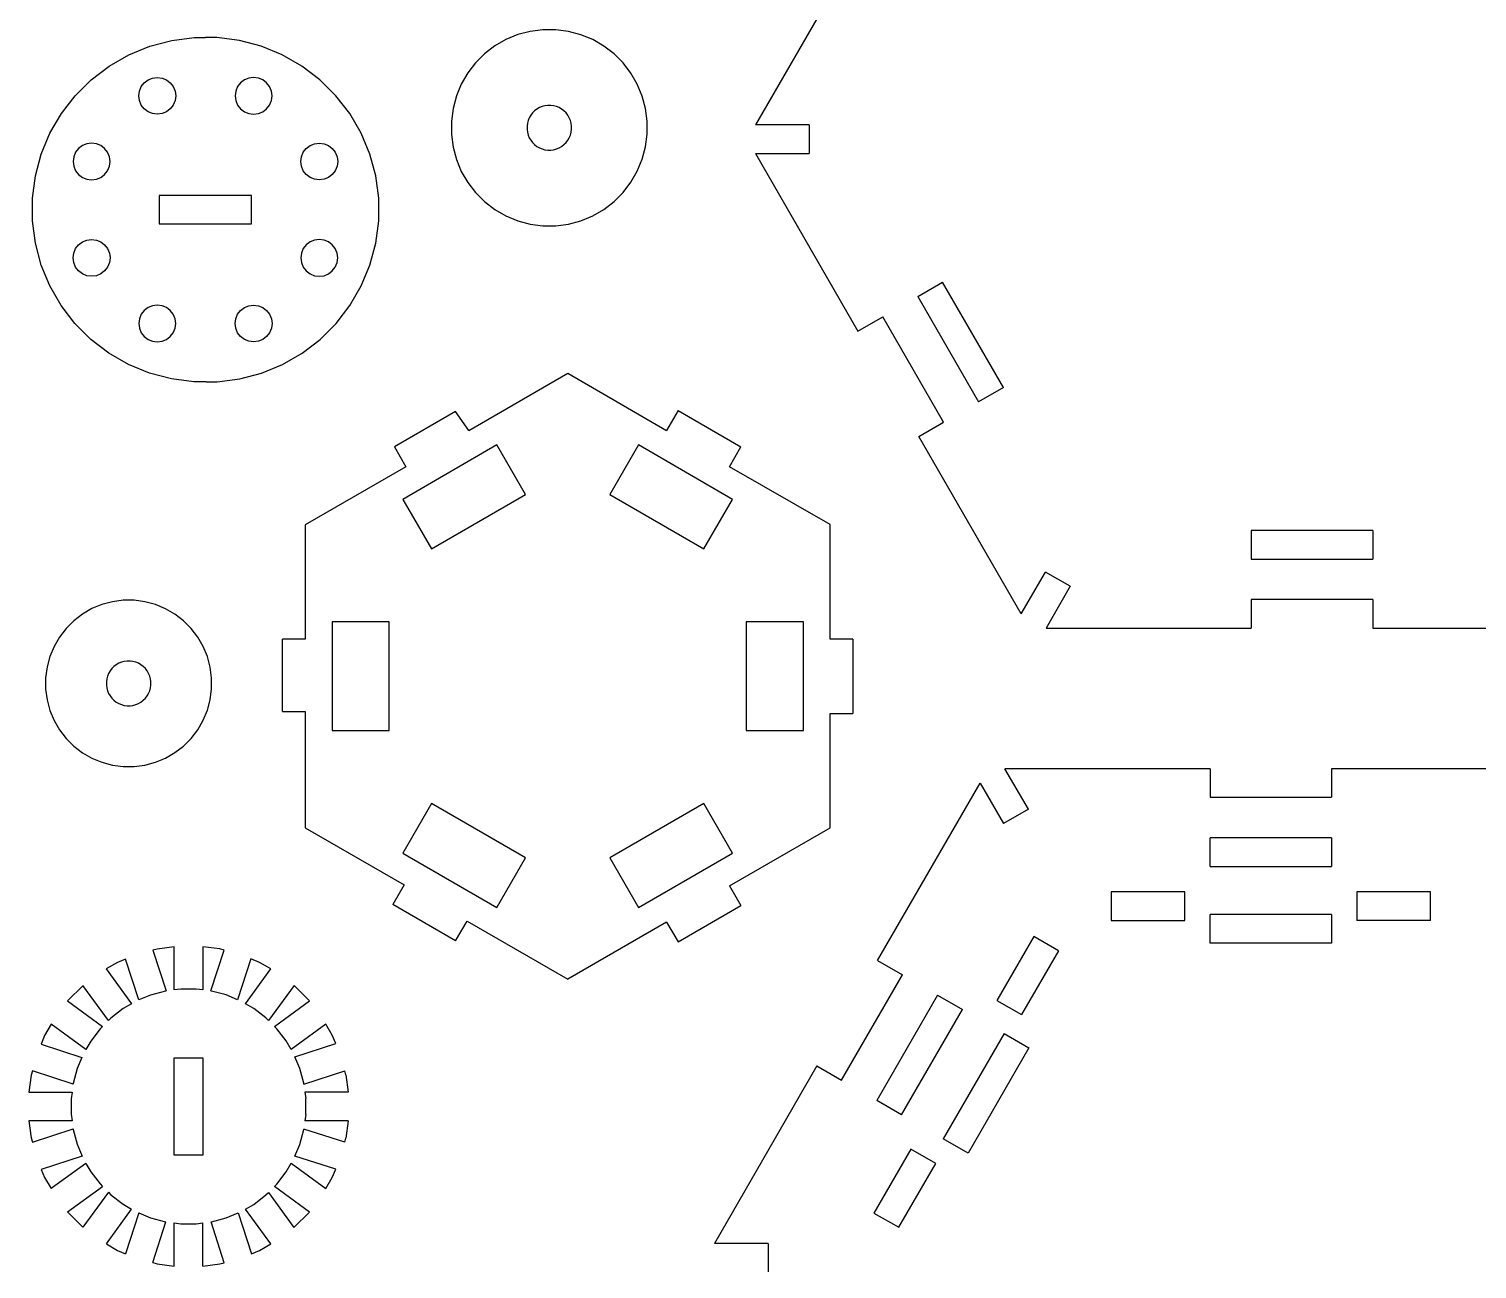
# Model space of a CAD drawing. Extents: x -3998 to 3998, y -3549 to 3549.
# Drawn here: x 2667 to 3426, y -560 to 90 of the extents above; entities that cross this region are included whole.
import ezdxf

# ---------------------------------------------------------------- set-up
doc = ezdxf.new("R2010")
doc.units = 0
doc.header["$MEASUREMENT"] = 0
doc.layers.get('0').update_dxf_attribs({"linetype": 'CONTINUOUS'})

msp = doc.modelspace()

# ---------------------------------------------------------------- linework, layer by layer
for p, q in [((3101.73, 132.7), (3048.03, 39.69)), ((2730.76, 80.92), (2742.25, 83.96)), ((2742.25, 83.96), (2754.03, 85.51)), ((2754.03, 85.51), (2759.97, 85.5)), ((2765.91, 85.51), (2759.97, 85.5)), ((2777.69, 83.96), (2765.91, 85.51)), ((2789.17, 80.92), (2777.69, 83.96)), ((2917.33, 84.39), (2911.51, 81.04)), ((2923.54, 86.96), (2917.33, 84.39)), ((2930.04, 88.69), (2923.54, 86.96)), ((2936.7, 89.57), (2930.04, 88.69)), ((2943.43, 89.55), (2936.7, 89.57)), ((2950.09, 88.68), (2943.43, 89.55)), ((2956.58, 86.92), (2950.09, 88.68)), ((2962.79, 84.35), (2956.58, 86.92)), ((2968.61, 80.98), (2962.79, 84.35)), ((2709.49, 70.5), (2719.79, 76.39)), ((2719.79, 76.39), (2730.76, 80.92)), ((2800.15, 76.39), (2789.17, 80.92)), ((2810.45, 70.5), (2800.15, 76.39)), ((2906.17, 76.94), (2901.41, 72.2)), ((2911.51, 81.04), (2906.17, 76.94)), ((2973.94, 76.89), (2968.61, 80.98)), ((2978.68, 72.13), (2973.94, 76.89)), ((2700.06, 63.3), (2709.49, 70.5)), ((2819.87, 63.3), (2810.45, 70.5)), ((2901.41, 72.2), (2897.32, 66.87)), ((2982.78, 66.8), (2978.68, 72.13)), ((2691.64, 54.95), (2700.06, 63.3)), ((2726.28, 59.72), (2727.82, 61.72)), ((2727.82, 61.72), (2729.82, 63.26)), ((2729.82, 63.26), (2732.15, 64.23)), ((2732.15, 64.23), (2734.65, 64.55)), ((2734.65, 64.55), (2737.15, 64.23)), ((2737.15, 64.23), (2739.48, 63.26)), ((2739.48, 63.26), (2741.49, 61.72)), ((2741.49, 61.72), (2743.02, 59.72)), ((2778.31, 61.72), (2776.77, 59.72)), ((2780.31, 63.26), (2778.31, 61.72)), ((2782.64, 64.23), (2780.31, 63.26)), ((2785.14, 64.55), (2782.64, 64.23)), ((2787.64, 64.23), (2785.14, 64.55)), ((2789.97, 63.26), (2787.64, 64.23)), ((2791.97, 61.72), (2789.97, 63.26)), ((2793.51, 59.72), (2791.97, 61.72)), ((2828.29, 54.95), (2819.87, 63.3)), ((2893.95, 61.05), (2891.38, 54.84)), ((2897.32, 66.87), (2893.95, 61.05)), ((2986.13, 60.97), (2982.78, 66.8)), ((2988.7, 54.76), (2986.13, 60.97)), ((2684.41, 45.56), (2691.64, 54.95)), ((2724.99, 54.89), (2725.32, 57.39)), ((2725.32, 52.39), (2724.99, 54.89)), ((2725.32, 57.39), (2726.28, 59.72)), ((2743.02, 59.72), (2743.99, 57.39)), ((2743.99, 57.39), (2744.32, 54.89)), ((2744.32, 54.89), (2743.99, 52.39)), ((2775.81, 57.39), (2775.48, 54.89)), ((2775.48, 54.89), (2775.81, 52.39)), ((2776.77, 59.72), (2775.81, 57.39)), ((2794.48, 57.39), (2793.51, 59.72)), ((2794.81, 54.89), (2794.48, 57.39)), ((2794.48, 52.39), (2794.81, 54.89)), ((2835.52, 45.56), (2828.29, 54.95)), ((2891.38, 54.84), (2889.63, 48.35)), ((2990.43, 48.26), (2988.7, 54.76)), ((2678.45, 35.33), (2684.41, 45.56)), ((2726.28, 50.06), (2725.32, 52.39)), ((2727.82, 48.06), (2726.28, 50.06)), ((2729.82, 46.52), (2727.82, 48.06)), ((2732.15, 45.56), (2729.82, 46.52)), ((2734.65, 45.23), (2732.15, 45.56)), ((2737.15, 45.56), (2734.65, 45.23)), ((2739.48, 46.52), (2737.15, 45.56)), ((2741.49, 48.06), (2739.48, 46.52)), ((2743.02, 50.06), (2741.49, 48.06)), ((2743.99, 52.39), (2743.02, 50.06)), ((2775.81, 52.39), (2776.77, 50.06)), ((2776.77, 50.06), (2778.31, 48.06)), ((2778.31, 48.06), (2780.31, 46.52)), ((2780.31, 46.52), (2782.64, 45.56)), ((2782.64, 45.56), (2785.14, 45.23)), ((2785.14, 45.23), (2787.64, 45.56)), ((2787.64, 45.56), (2789.97, 46.52)), ((2789.97, 46.52), (2791.97, 48.06)), ((2791.97, 48.06), (2793.51, 50.06)), ((2793.51, 50.06), (2794.48, 52.39)), ((2841.48, 35.33), (2835.52, 45.56)), ((2889.63, 48.35), (2888.75, 41.69)), ((2931.26, 45.98), (2930.33, 44.77)), ((2932.34, 47.05), (2931.26, 45.98)), ((2933.55, 47.98), (2932.34, 47.05)), ((2934.87, 48.74), (2933.55, 47.98)), ((2936.28, 49.33), (2934.87, 48.74)), ((2937.76, 49.72), (2936.28, 49.33)), ((2939.27, 49.92), (2937.76, 49.72)), ((2940.79, 49.91), (2939.27, 49.92)), ((2942.31, 49.72), (2940.79, 49.91)), ((2943.78, 49.32), (2942.31, 49.72)), ((2945.19, 48.73), (2943.78, 49.32)), ((2946.51, 47.97), (2945.19, 48.73)), ((2947.72, 47.04), (2946.51, 47.97)), ((2948.79, 45.96), (2947.72, 47.04)), ((2949.72, 44.75), (2948.79, 45.96)), ((2991.3, 41.6), (2990.43, 48.26)), ((2888.75, 41.69), (2888.74, 37.86)), ((2928.59, 40.57), (2928.39, 39.06)), ((2928.39, 39.06), (2928.39, 37.86)), ((2928.98, 42.04), (2928.59, 40.57)), ((2929.57, 43.45), (2928.98, 42.04)), ((2930.33, 44.77), (2929.57, 43.45)), ((2950.48, 43.43), (2949.72, 44.75)), ((2951.07, 42.02), (2950.48, 43.43)), ((2951.46, 40.55), (2951.07, 42.02)), ((2951.66, 39.03), (2951.46, 40.55)), ((2951.66, 38.2), (2951.66, 39.03)), ((2951.66, 37.36), (2951.66, 38.2)), ((2991.3, 38.2), (2991.3, 41.6)), ((2991.3, 34.8), (2991.3, 38.2)), ((3076.13, 39.69), (3048.03, 39.69)), ((3076.13, 39.69), (3076.13, 24.69)), ((2673.9, 24.4), (2678.45, 35.33)), ((2846.03, 24.4), (2841.48, 35.33)), ((2888.74, 37.86), (2888.75, 34.71)), ((2888.75, 34.71), (2889.63, 28.04)), ((2928.39, 37.86), (2928.39, 37.34)), ((2928.39, 37.34), (2928.59, 35.83)), ((2928.59, 35.83), (2928.98, 34.35)), ((2928.98, 34.35), (2929.57, 32.95)), ((2929.57, 32.95), (2930.33, 31.63)), ((2930.33, 31.63), (2931.26, 30.42)), ((2931.26, 30.42), (2932.34, 29.34)), ((2947.72, 29.35), (2948.79, 30.43)), ((2948.79, 30.43), (2949.72, 31.64)), ((2949.72, 31.64), (2950.48, 32.96)), ((2950.48, 32.96), (2951.07, 34.37)), ((2951.07, 34.37), (2951.46, 35.85)), ((2951.46, 35.85), (2951.66, 37.36)), ((2990.43, 28.13), (2991.3, 34.8)), ((2670.81, 12.98), (2673.9, 24.4)), ((2690.92, 23), (2690.6, 20.5)), ((2691.89, 25.33), (2690.92, 23)), ((2693.43, 27.33), (2691.89, 25.33)), ((2695.43, 28.87), (2693.43, 27.33)), ((2697.76, 29.83), (2695.43, 28.87)), ((2700.26, 30.16), (2697.76, 29.83)), ((2702.76, 29.83), (2700.26, 30.16)), ((2705.09, 28.87), (2702.76, 29.83)), ((2707.09, 27.33), (2705.09, 28.87)), ((2708.63, 25.33), (2707.09, 27.33)), ((2709.59, 23), (2708.63, 25.33)), ((2709.92, 20.5), (2709.59, 23)), ((2809.87, 20.5), (2810.2, 23)), ((2810.2, 23), (2811.17, 25.33)), ((2811.17, 25.33), (2812.7, 27.33)), ((2812.7, 27.33), (2814.7, 28.87)), ((2814.7, 28.87), (2817.03, 29.83)), ((2817.03, 29.83), (2819.53, 30.16)), ((2819.53, 30.16), (2822.04, 29.83)), ((2822.04, 29.83), (2824.37, 28.87)), ((2824.37, 28.87), (2826.37, 27.33)), ((2826.37, 27.33), (2827.9, 25.33)), ((2827.9, 25.33), (2828.87, 23)), ((2828.87, 23), (2829.2, 20.5)), ((2849.12, 12.98), (2846.03, 24.4)), ((2889.63, 28.04), (2891.38, 21.55)), ((2932.34, 29.34), (2933.55, 28.41)), ((2933.55, 28.41), (2934.87, 27.65)), ((2934.87, 27.65), (2936.28, 27.07)), ((2936.28, 27.07), (2937.76, 26.67)), ((2937.76, 26.67), (2939.27, 26.48)), ((2939.27, 26.48), (2940.79, 26.48)), ((2940.79, 26.48), (2942.31, 26.68)), ((2942.31, 26.68), (2943.78, 27.07)), ((2943.78, 27.07), (2945.19, 27.66)), ((2945.19, 27.66), (2946.51, 28.42)), ((2946.51, 28.42), (2947.72, 29.35)), ((2988.7, 21.64), (2990.43, 28.13)), ((3048.01, 24.69), (3101.73, -68.35)), ((3048.01, 24.69), (3076.13, 24.69)), ((2690.6, 20.5), (2690.92, 18)), ((2690.92, 18), (2691.89, 15.67)), ((2691.89, 15.67), (2693.43, 13.66)), ((2707.09, 13.66), (2708.63, 15.67)), ((2708.63, 15.67), (2709.59, 18)), ((2709.59, 18), (2709.92, 20.5)), ((2810.2, 18), (2809.87, 20.5)), ((2811.17, 15.67), (2810.2, 18)), ((2812.7, 13.66), (2811.17, 15.67)), ((2827.9, 15.67), (2826.37, 13.66)), ((2828.87, 18), (2827.9, 15.67)), ((2829.2, 20.5), (2828.87, 18)), ((2891.38, 21.55), (2893.95, 15.34)), ((2893.95, 15.34), (2897.32, 9.53)), ((2982.78, 9.6), (2986.13, 15.42)), ((2986.13, 15.42), (2988.7, 21.64)), ((2669.26, 1.25), (2670.81, 12.98)), ((2693.43, 13.66), (2695.43, 12.13)), ((2695.43, 12.13), (2697.76, 11.16)), ((2697.76, 11.16), (2700.26, 10.83)), ((2700.26, 10.83), (2702.76, 11.16)), ((2702.76, 11.16), (2705.09, 12.13)), ((2705.09, 12.13), (2707.09, 13.66)), ((2814.7, 12.13), (2812.7, 13.66)), ((2817.03, 11.16), (2814.7, 12.13)), ((2819.53, 10.83), (2817.03, 11.16)), ((2822.04, 11.16), (2819.53, 10.83)), ((2824.37, 12.13), (2822.04, 11.16)), ((2826.37, 13.66), (2824.37, 12.13)), ((2850.68, 1.25), (2849.12, 12.98)), ((2897.32, 9.53), (2901.41, 4.19)), ((2978.68, 4.26), (2982.78, 9.6)), ((2669.24, -10.58), (2669.26, 1.25)), ((2735.71, 2.75), (2735.71, -12.25)), ((2784.09, 2.75), (2735.71, 2.75)), ((2784.09, -12.25), (2784.09, 2.75)), ((2850.7, -10.58), (2850.68, 1.25)), ((2901.41, 4.19), (2906.17, -0.55)), ((2973.94, -0.5), (2978.68, 4.26)), ((2906.17, -0.55), (2911.51, -4.64)), ((2911.51, -4.64), (2917.33, -7.99)), ((2962.79, -7.96), (2968.61, -4.59)), ((2968.61, -4.59), (2973.94, -0.5)), ((2670.79, -22.31), (2669.24, -10.58)), ((2735.71, -12.25), (2784.09, -12.25)), ((2849.15, -22.31), (2850.7, -10.58)), ((2917.33, -7.99), (2923.54, -10.57)), ((2923.54, -10.57), (2930.04, -12.29)), ((2930.04, -12.29), (2936.7, -13.17)), ((2936.7, -13.17), (2943.43, -13.16)), ((2943.43, -13.16), (2950.09, -12.28)), ((2950.09, -12.28), (2956.58, -10.53)), ((2956.58, -10.53), (2962.79, -7.96)), ((2673.84, -33.74), (2670.79, -22.31)), ((2693.43, -23.16), (2695.43, -21.62)), ((2695.43, -21.62), (2697.76, -20.66)), ((2697.76, -20.66), (2700.26, -20.33)), ((2700.26, -20.33), (2702.76, -20.66)), ((2702.76, -20.66), (2705.09, -21.62)), ((2705.09, -21.62), (2707.09, -23.16)), ((2814.7, -21.62), (2812.7, -23.16)), ((2817.03, -20.66), (2814.7, -21.62)), ((2819.53, -20.33), (2817.03, -20.66)), ((2822.04, -20.66), (2819.53, -20.33)), ((2824.37, -21.62), (2822.04, -20.66)), ((2826.37, -23.16), (2824.37, -21.62)), ((2846.09, -33.74), (2849.15, -22.31)), ((2690.6, -29.99), (2690.92, -27.49)), ((2690.92, -32.49), (2690.6, -29.99)), ((2690.92, -27.49), (2691.89, -25.16)), ((2691.89, -25.16), (2693.43, -23.16)), ((2707.09, -23.16), (2708.63, -25.16)), ((2708.63, -25.16), (2709.59, -27.49)), ((2709.59, -27.49), (2709.92, -29.99)), ((2709.92, -29.99), (2709.59, -32.49)), ((2810.2, -27.49), (2809.87, -29.99)), ((2809.87, -29.99), (2810.2, -32.49)), ((2811.17, -25.16), (2810.2, -27.49)), ((2812.7, -23.16), (2811.17, -25.16)), ((2827.9, -25.16), (2826.37, -23.16)), ((2828.87, -27.49), (2827.9, -25.16)), ((2829.2, -29.99), (2828.87, -27.49)), ((2828.87, -32.49), (2829.2, -29.99)), ((2678.39, -44.67), (2673.84, -33.74)), ((2691.89, -34.82), (2690.92, -32.49)), ((2693.43, -36.82), (2691.89, -34.82)), ((2695.43, -38.36), (2693.43, -36.82)), ((2707.09, -36.82), (2705.09, -38.36)), ((2708.63, -34.82), (2707.09, -36.82)), ((2709.59, -32.49), (2708.63, -34.82)), ((2810.2, -32.49), (2811.17, -34.82)), ((2811.17, -34.82), (2812.7, -36.82)), ((2812.7, -36.82), (2814.7, -38.36)), ((2824.37, -38.36), (2826.37, -36.82)), ((2826.37, -36.82), (2827.9, -34.82)), ((2827.9, -34.82), (2828.87, -32.49)), ((2841.54, -44.67), (2846.09, -33.74)), ((2684.31, -54.93), (2678.39, -44.67)), ((2697.76, -39.33), (2695.43, -38.36)), ((2700.26, -39.66), (2697.76, -39.33)), ((2702.76, -39.33), (2700.26, -39.66)), ((2705.09, -38.36), (2702.76, -39.33)), ((2814.7, -38.36), (2817.03, -39.33)), ((2817.03, -39.33), (2819.53, -39.66)), ((2819.53, -39.66), (2822.04, -39.33)), ((2822.04, -39.33), (2824.37, -38.36)), ((2835.62, -54.93), (2841.54, -44.67)), ((3133.1, -50.24), (3146.09, -42.74)), ((3177.94, -97.91), (3146.09, -42.74)), ((3133.1, -50.24), (3164.95, -105.41)), ((2691.55, -64.31), (2684.31, -54.93)), ((2726.28, -59.55), (2725.32, -61.88)), ((2727.82, -57.55), (2726.28, -59.55)), ((2729.82, -56.02), (2727.82, -57.55)), ((2732.15, -55.05), (2729.82, -56.02)), ((2734.65, -54.72), (2732.15, -55.05)), ((2737.15, -55.05), (2734.65, -54.72)), ((2739.48, -56.02), (2737.15, -55.05)), ((2741.49, -57.55), (2739.48, -56.02)), ((2743.02, -59.55), (2741.49, -57.55)), ((2743.99, -61.88), (2743.02, -59.55)), ((2775.81, -61.88), (2776.77, -59.55)), ((2776.77, -59.55), (2778.31, -57.55)), ((2778.31, -57.55), (2780.31, -56.02)), ((2780.31, -56.02), (2782.64, -55.05)), ((2782.64, -55.05), (2785.14, -54.72)), ((2785.14, -54.72), (2787.64, -55.05)), ((2787.64, -55.05), (2789.97, -56.02)), ((2789.97, -56.02), (2791.97, -57.55)), ((2791.97, -57.55), (2793.51, -59.55)), ((2793.51, -59.55), (2794.48, -61.88)), ((2828.39, -64.31), (2835.62, -54.93)), ((2699.93, -72.69), (2691.55, -64.31)), ((2725.32, -61.88), (2724.99, -64.38)), ((2724.99, -64.38), (2725.32, -66.89)), ((2725.32, -66.89), (2726.28, -69.22)), ((2743.02, -69.22), (2743.99, -66.89)), ((2744.32, -64.38), (2743.99, -61.88)), ((2743.99, -66.89), (2744.32, -64.38)), ((2775.48, -64.38), (2775.81, -61.88)), ((2775.81, -66.89), (2775.48, -64.38)), ((2776.77, -69.22), (2775.81, -66.89)), ((2794.48, -66.89), (2793.51, -69.22)), ((2794.48, -61.88), (2794.81, -64.38)), ((2794.81, -64.38), (2794.48, -66.89)), ((2820, -72.69), (2828.39, -64.31)), ((3101.73, -68.35), (3114.72, -60.85)), ((3146.57, -116.02), (3114.72, -60.85)), ((2709.36, -79.89), (2699.93, -72.69)), ((2726.28, -69.22), (2727.82, -71.22)), ((2727.82, -71.22), (2729.82, -72.75)), ((2729.82, -72.75), (2732.15, -73.72)), ((2732.15, -73.72), (2734.65, -74.05)), ((2734.65, -74.05), (2737.15, -73.72)), ((2737.15, -73.72), (2739.48, -72.75)), ((2739.48, -72.75), (2741.49, -71.22)), ((2741.49, -71.22), (2743.02, -69.22)), ((2778.31, -71.22), (2776.77, -69.22)), ((2780.31, -72.75), (2778.31, -71.22)), ((2782.64, -73.72), (2780.31, -72.75)), ((2785.14, -74.05), (2782.64, -73.72)), ((2787.64, -73.72), (2785.14, -74.05)), ((2789.97, -72.75), (2787.64, -73.72)), ((2791.97, -71.22), (2789.97, -72.75)), ((2793.51, -69.22), (2791.97, -71.22)), ((2810.57, -79.89), (2820, -72.69)), ((2719.64, -85.83), (2709.36, -79.89)), ((2800.29, -85.83), (2810.57, -79.89)), ((2730.62, -90.35), (2719.64, -85.83)), ((2742.09, -93.44), (2730.62, -90.35)), ((2777.85, -93.44), (2789.32, -90.35)), ((2789.32, -90.35), (2800.29, -85.83)), ((2897.82, -120.43), (2949.66, -90.5)), ((2949.66, -90.5), (3001.51, -120.43)), ((2753.87, -94.98), (2742.09, -93.44)), ((2760.28, -94.99), (2753.87, -94.98)), ((2760.28, -94.99), (2766.06, -94.98)), ((2766.06, -94.98), (2777.85, -93.44)), ((3177.94, -97.91), (3164.95, -105.41)), ((2890.95, -110.54), (2858.92, -129.04)), ((2897.82, -120.43), (2890.95, -110.54)), ((3007.51, -110.04), (3001.51, -120.43)), ((3007.51, -110.04), (3040.41, -129.04)), ((3133.58, -123.52), (3146.57, -116.02)), ((2912.61, -128.05), (2863.26, -156.55)), ((2927.61, -154.04), (2912.61, -128.05)), ((2986.72, -128.05), (2971.72, -154.04)), ((3036.07, -156.55), (2986.72, -128.05)), ((3187.29, -216.55), (3133.58, -123.52)), ((2858.92, -129.04), (2864.92, -139.43)), ((3034.41, -139.43), (3040.41, -129.04)), ((2864.92, -139.43), (2812.2, -169.86)), ((3087.12, -169.75), (3034.41, -139.43)), ((2863.26, -156.55), (2878.26, -182.53)), ((2878.26, -182.53), (2927.61, -154.04)), ((2971.72, -154.04), (3021.07, -182.53)), ((3021.07, -182.53), (3036.07, -156.55)), ((2812.2, -169.86), (2812.2, -229.73)), ((3087.12, -229.73), (3087.12, -169.75)), ((3371.4, -172.82), (3307.69, -172.82)), ((3307.69, -172.82), (3307.69, -187.82)), ((3371.4, -172.82), (3371.4, -187.82)), ((3307.69, -187.82), (3371.4, -187.82)), ((3187.29, -216.55), (3199.95, -194.61)), ((3212.94, -202.11), (3199.95, -194.61)), ((3212.94, -202.11), (3200.28, -224.05)), ((2705.68, -211.63), (2700.41, -213.81)), ((2711.18, -210.16), (2705.68, -211.63)), ((2716.83, -209.42), (2711.18, -210.16)), ((2722.53, -209.43), (2716.83, -209.42)), ((2728.18, -210.17), (2722.53, -209.43)), ((2733.68, -211.66), (2728.18, -210.17)), ((2738.95, -213.84), (2733.68, -211.66)), ((3371.4, -209.05), (3307.69, -209.05)), ((3307.69, -209.05), (3307.69, -224.05)), ((3371.4, -209.05), (3371.4, -224.05)), ((2695.47, -216.65), (2690.95, -220.12)), ((2700.41, -213.81), (2695.47, -216.65)), ((2743.88, -216.7), (2738.95, -213.84)), ((2748.4, -220.16), (2743.88, -216.7)), ((2686.91, -224.14), (2683.45, -228.66)), ((2690.95, -220.12), (2686.91, -224.14)), ((2752.42, -224.2), (2748.4, -220.16)), ((2755.89, -228.72), (2752.42, -224.2)), ((2826.2, -220.73), (2826.2, -277.71)), ((2856.2, -220.73), (2826.2, -220.73)), ((2856.2, -277.71), (2856.2, -220.73)), ((3043.13, -220.73), (3043.13, -277.71)), ((3073.13, -220.73), (3043.13, -220.73)), ((3073.13, -277.71), (3073.13, -220.73)), ((3200.28, -224.05), (3307.69, -224.05)), ((3371.4, -224.05), (3478.82, -224.05)), ((2680.59, -233.59), (2678.41, -238.86)), ((2683.45, -228.66), (2680.59, -233.59)), ((2758.73, -233.66), (2755.89, -228.72)), ((2760.91, -238.93), (2758.73, -233.66)), ((2800.21, -267.72), (2800.21, -229.73)), ((2812.2, -229.73), (2800.21, -229.73)), ((3099.12, -229.73), (3087.12, -229.73)), ((3099.12, -229.73), (3099.12, -268.72)), ((2678.41, -238.86), (2676.92, -244.36)), ((2714.5, -242.43), (2713.17, -243.19)), ((2715.91, -241.85), (2714.5, -242.43)), ((2717.38, -241.46), (2715.91, -241.85)), ((2718.89, -241.26), (2717.38, -241.46)), ((2720.42, -241.26), (2718.89, -241.26)), ((2721.93, -241.46), (2720.42, -241.26)), ((2723.4, -241.86), (2721.93, -241.46)), ((2724.81, -242.44), (2723.4, -241.86)), ((2726.13, -243.21), (2724.81, -242.44)), ((2762.38, -244.43), (2760.91, -238.93)), ((2676.18, -250), (2676.17, -253.31)), ((2676.92, -244.36), (2676.18, -250)), ((2708.61, -249.14), (2708.21, -250.61)), ((2709.19, -247.73), (2708.61, -249.14)), ((2709.96, -246.41), (2709.19, -247.73)), ((2710.88, -245.2), (2709.96, -246.41)), ((2711.96, -244.12), (2710.88, -245.2)), ((2713.17, -243.19), (2711.96, -244.12)), ((2727.34, -244.13), (2726.13, -243.21)), ((2728.42, -245.21), (2727.34, -244.13)), ((2729.35, -246.42), (2728.42, -245.21)), ((2730.11, -247.75), (2729.35, -246.42)), ((2730.69, -249.16), (2730.11, -247.75)), ((2731.08, -250.63), (2730.69, -249.16)), ((2763.12, -250.08), (2762.38, -244.43)), ((2763.12, -252.98), (2763.12, -250.08)), ((2676.17, -253.31), (2676.18, -255.95)), ((2676.18, -255.95), (2676.92, -261.6)), ((2708.21, -250.61), (2708.01, -252.11)), ((2708.01, -252.11), (2708.01, -253.31)), ((2708.01, -253.31), (2708.01, -253.84)), ((2708.01, -253.84), (2708.21, -255.35)), ((2708.21, -255.35), (2708.61, -256.82)), ((2708.61, -256.82), (2709.19, -258.23)), ((2730.11, -258.21), (2730.69, -256.8)), ((2730.69, -256.8), (2731.08, -255.33)), ((2731.28, -252.14), (2731.08, -250.63)), ((2731.08, -255.33), (2731.28, -253.82)), ((2731.28, -252.98), (2731.28, -252.14)), ((2731.28, -253.82), (2731.28, -252.98)), ((2762.38, -261.52), (2763.12, -255.88)), ((2763.12, -255.88), (2763.12, -252.98)), ((2676.92, -261.6), (2678.41, -267.1)), ((2709.19, -258.23), (2709.96, -259.55)), ((2709.96, -259.55), (2710.88, -260.76)), ((2710.88, -260.76), (2711.96, -261.84)), ((2711.96, -261.84), (2713.17, -262.76)), ((2713.17, -262.76), (2714.5, -263.52)), ((2714.5, -263.52), (2715.91, -264.11)), ((2715.91, -264.11), (2717.38, -264.5)), ((2717.38, -264.5), (2718.89, -264.7)), ((2718.89, -264.7), (2720.42, -264.7)), ((2720.42, -264.7), (2721.93, -264.5)), ((2721.93, -264.5), (2723.4, -264.1)), ((2723.4, -264.1), (2724.81, -263.52)), ((2724.81, -263.52), (2726.13, -262.75)), ((2726.13, -262.75), (2727.34, -261.82)), ((2727.34, -261.82), (2728.42, -260.74)), ((2728.42, -260.74), (2729.35, -259.53)), ((2729.35, -259.53), (2730.11, -258.21)), ((2760.91, -267.03), (2762.38, -261.52)), ((2678.41, -267.1), (2680.59, -272.37)), ((2680.59, -272.37), (2683.45, -277.3)), ((2755.89, -277.24), (2758.73, -272.3)), ((2758.73, -272.3), (2760.91, -267.03)), ((2800.21, -267.72), (2812.2, -267.72)), ((2812.2, -267.72), (2812.2, -328.58)), ((3087.12, -268.72), (3099.12, -268.72)), ((3087.12, -328.58), (3087.12, -268.72)), ((2683.45, -277.3), (2686.91, -281.82)), ((2752.42, -281.76), (2755.89, -277.24)), ((2826.2, -277.71), (2856.2, -277.71)), ((3043.13, -277.71), (3073.13, -277.71)), ((2686.91, -281.82), (2690.95, -285.84)), ((2690.95, -285.84), (2695.47, -289.31)), ((2743.88, -289.26), (2748.4, -285.79)), ((2748.4, -285.79), (2752.42, -281.76)), ((2695.47, -289.31), (2700.41, -292.15)), ((2700.41, -292.15), (2705.68, -294.33)), ((2705.68, -294.33), (2711.18, -295.8)), ((2711.18, -295.8), (2716.83, -296.54)), ((2722.53, -296.53), (2728.18, -295.79)), ((2728.18, -295.79), (2733.68, -294.3)), ((2733.68, -294.3), (2738.95, -292.12)), ((2738.95, -292.12), (2743.88, -289.26)), ((2716.83, -296.54), (2722.53, -296.53)), ((3286.17, -297.67), (3178.76, -297.67)), ((3191.02, -318.91), (3178.76, -297.67)), ((3286.17, -297.67), (3286.17, -312.67)), ((3349.88, -297.67), (3349.88, -312.67)), ((3457.3, -297.67), (3349.88, -297.67)), ((3112.06, -398.19), (3165.77, -305.17)), ((3165.77, -305.17), (3178.03, -326.41)), ((2878.26, -315.92), (2863.26, -341.9)), ((2927.61, -344.41), (2878.26, -315.92)), ((3021.07, -315.92), (2971.72, -344.41)), ((3036.07, -341.9), (3021.07, -315.92)), ((3286.17, -312.67), (3349.88, -312.67)), ((3191.02, -318.91), (3178.03, -326.41)), ((2812.2, -328.58), (2864.05, -358.52)), ((3034.41, -359.02), (3087.12, -328.58)), ((3349.88, -333.89), (3286.17, -333.89)), ((3286.17, -348.89), (3286.17, -333.89)), ((3349.88, -333.89), (3349.88, -348.89)), ((2863.26, -341.9), (2912.61, -370.39)), ((2912.61, -370.39), (2927.61, -344.41)), ((2971.72, -344.41), (2986.72, -370.39)), ((2986.72, -370.39), (3036.07, -341.9)), ((3286.17, -348.89), (3349.88, -348.89)), ((2864.05, -358.52), (2858.05, -368.91)), ((3034.41, -359.02), (3040.41, -369.41)), ((3234.35, -362.13), (3234.35, -377.13)), ((3273.03, -362.13), (3234.35, -362.13)), ((3273.03, -377.13), (3273.03, -362.13)), ((3363.03, -362.13), (3363.03, -377.13)), ((3401.71, -362.13), (3363.03, -362.13)), ((3401.71, -377.13), (3401.71, -362.13)), ((2890.95, -387.9), (2858.05, -368.91)), ((3007.51, -388.4), (3040.41, -369.41)), ((2890.95, -387.9), (2896.95, -377.51)), ((2896.95, -377.51), (2949.66, -407.95)), ((3001.51, -378.01), (2949.66, -407.95)), ((3001.51, -378.01), (3007.51, -388.4)), ((3234.35, -377.13), (3273.03, -377.13)), ((3286.17, -389.13), (3286.17, -374.13)), ((3349.88, -374.13), (3286.17, -374.13)), ((3349.88, -374.13), (3349.88, -389.13)), ((3401.71, -377.13), (3363.03, -377.13)), ((3193.8, -385.54), (3174.46, -419.04)), ((3206.79, -393.04), (3193.8, -385.54)), ((2734.58, -392.15), (2732.33, -392.75)), ((2732.33, -392.75), (2739.28, -414.14)), ((2743.51, -390.97), (2734.58, -392.15)), ((2743.51, -413.58), (2743.51, -390.97)), ((2758.51, -390.96), (2758.51, -413.57)), ((2767.36, -392.13), (2758.51, -390.96)), ((2762.8, -414.14), (2769.73, -392.76)), ((2769.73, -392.76), (2767.36, -392.13)), ((3206.79, -393.04), (3187.45, -426.54)), ((3349.88, -389.13), (3286.17, -389.13)), ((2713.81, -399.22), (2707.97, -402.6)), ((2718.08, -397.45), (2713.81, -399.22)), ((2725.03, -418.83), (2718.08, -397.45)), ((2783.66, -397.31), (2776.75, -418.71)), ((2788.14, -399.16), (2783.66, -397.31)), ((2794.1, -402.59), (2788.14, -399.16)), ((3112.06, -398.19), (3125.05, -405.69)), ((2707.97, -402.6), (2721.21, -420.83)), ((2780.85, -420.83), (2794.1, -402.59)), ((3093.2, -460.87), (3125.05, -405.69)), ((2695.58, -411.42), (2687.82, -419.2)), ((2695.75, -411.29), (2695.58, -411.42)), ((2709.08, -429.63), (2695.75, -411.29)), ((2731.2, -416.27), (2725.03, -418.83)), ((2738.98, -414.18), (2731.2, -416.27)), ((2739.28, -414.14), (2738.98, -414.18)), ((2746.96, -413.12), (2743.51, -413.58)), ((2755.01, -413.11), (2746.96, -413.12)), ((2758.51, -413.57), (2755.01, -413.11)), ((2763, -414.16), (2762.8, -414.14)), ((2770.78, -416.23), (2763, -414.16)), ((2776.75, -418.71), (2770.78, -416.23)), ((2806.38, -411.33), (2793.01, -429.64)), ((2814.17, -419.09), (2806.38, -411.33)), ((3143.43, -416.3), (3111.58, -471.48)), ((3143.43, -416.3), (3156.43, -423.8)), ((2687.82, -419.2), (2687.71, -419.35)), ((2687.71, -419.35), (2706.05, -432.67)), ((2716.8, -423.39), (2710.41, -428.3)), ((2721.21, -420.83), (2716.8, -423.39)), ((2785.2, -423.33), (2780.85, -420.83)), ((2791.59, -428.23), (2785.2, -423.33)), ((2796.07, -432.7), (2814.39, -419.38)), ((2814.39, -419.38), (2814.17, -419.09)), ((3124.57, -478.98), (3156.43, -423.8)), ((3174.46, -419.04), (3187.45, -426.54)), ((2679.03, -431.58), (2675.65, -437.45)), ((2697.26, -444.84), (2679.03, -431.58)), ((2710.41, -428.3), (2709.08, -429.63)), ((2793.01, -429.64), (2791.59, -428.23)), ((2823.05, -431.59), (2804.82, -444.83)), ((2826.37, -437.32), (2823.05, -431.59)), ((2675.65, -437.45), (2673.76, -442.03)), ((2704.72, -434), (2699.82, -440.39)), ((2706.05, -432.67), (2704.72, -434)), ((2797.29, -433.91), (2796.07, -432.7)), ((2802.2, -440.3), (2797.29, -433.91)), ((2828.2, -441.72), (2826.37, -437.32)), ((3178.28, -436.42), (3146.42, -491.6)), ((3178.28, -436.42), (3191.27, -443.92)), ((2673.76, -442.03), (2695.16, -448.94)), ((2699.82, -440.39), (2697.26, -444.84)), ((2804.82, -444.83), (2802.2, -440.3)), ((2806.81, -448.67), (2828.2, -441.72)), ((3191.27, -443.92), (3159.41, -499.1)), ((2692.73, -454.81), (2690.65, -462.59)), ((2695.16, -448.94), (2692.73, -454.81)), ((2743.51, -500.13), (2743.51, -449.13)), ((2743.51, -449.13), (2758.51, -449.13)), ((2758.51, -449.13), (2758.51, -500.13)), ((2809.32, -454.71), (2806.81, -448.67)), ((2811.41, -462.48), (2809.32, -454.71)), ((3080.21, -453.37), (3026.51, -546.37)), ((3080.21, -453.37), (3093.2, -460.87)), ((2668.62, -458.23), (2667.44, -467.17)), ((2669.22, -455.97), (2668.62, -458.23)), ((2690.61, -462.91), (2669.22, -455.97)), ((2690.65, -462.59), (2690.61, -462.91)), ((2811.47, -462.93), (2811.41, -462.48)), ((2811.47, -462.93), (2832.87, -455.97)), ((2833.44, -458.08), (2832.87, -455.97)), ((2833.44, -458.08), (2834.64, -467.17)), ((2667.44, -467.17), (2690.05, -467.17)), ((2690.05, -467.17), (2689.6, -470.57)), ((2834.64, -467.17), (2812.03, -467.17)), ((2812.03, -467.17), (2812.46, -470.47)), ((2689.6, -470.57), (2689.61, -474.63)), ((2689.61, -474.63), (2689.6, -478.69)), ((2812.47, -474.28), (2812.46, -470.47)), ((2812.46, -478.8), (2812.47, -474.99)), ((2812.47, -474.99), (2812.47, -474.28)), ((3124.57, -478.98), (3111.58, -471.48)), ((2667.45, -482.17), (2668.62, -491.04)), ((2690.06, -482.17), (2667.45, -482.17)), ((2689.6, -478.69), (2690.06, -482.17)), ((2812.46, -478.8), (2812.02, -482.17)), ((2834.63, -482.17), (2812.02, -482.17)), ((2834.63, -482.17), (2833.44, -491.18)), ((2668.62, -491.04), (2669.24, -493.37)), ((2669.24, -493.37), (2690.62, -486.42)), ((2690.62, -486.42), (2690.65, -486.67)), ((2690.65, -486.67), (2692.73, -494.46)), ((2809.32, -494.56), (2811.41, -486.78)), ((2811.41, -486.78), (2811.45, -486.5)), ((2832.84, -493.41), (2811.45, -486.5)), ((2832.84, -493.41), (2833.44, -491.18)), ((3159.41, -499.1), (3146.42, -491.6)), ((2695.3, -500.67), (2673.92, -507.62)), ((2692.73, -494.46), (2695.3, -500.67)), ((2758.51, -500.13), (2743.51, -500.13)), ((2806.8, -500.64), (2809.32, -494.56)), ((2828.18, -507.58), (2806.8, -500.64)), ((3129.46, -496.98), (3110.12, -530.48)), ((3142.45, -504.48), (3129.46, -496.98)), ((2673.92, -507.62), (2675.65, -511.81)), ((2697.29, -504.47), (2679.05, -517.72)), ((2697.29, -504.47), (2699.82, -508.88)), ((2802.2, -508.96), (2804.82, -504.43)), ((2804.82, -504.43), (2823.05, -517.68)), ((2826.37, -511.95), (2828.18, -507.58)), ((3123.11, -537.98), (3142.45, -504.48)), ((2675.65, -511.81), (2679.05, -517.72)), ((2699.82, -508.88), (2704.72, -515.27)), ((2704.72, -515.27), (2706.02, -516.57)), ((2796.02, -516.62), (2797.29, -515.35)), ((2797.29, -515.35), (2802.2, -508.96)), ((2823.05, -517.68), (2826.37, -511.95)), ((2687.68, -529.88), (2706.02, -516.57)), ((2709.04, -519.6), (2695.71, -537.94)), ((2709.04, -519.6), (2710.41, -520.97)), ((2710.41, -520.97), (2716.8, -525.87)), ((2785.2, -525.94), (2791.59, -521.03)), ((2791.59, -521.03), (2792.97, -519.66)), ((2792.97, -519.66), (2806.29, -538.01)), ((2814.35, -529.95), (2796.02, -516.62)), ((2687.68, -529.88), (2687.82, -530.06)), ((2687.82, -530.06), (2695.58, -537.85)), ((2707.98, -546.67), (2721.23, -528.44)), ((2716.8, -525.87), (2721.23, -528.44)), ((2725.02, -530.43), (2718.08, -551.82)), ((2725.02, -530.43), (2731.2, -532.99)), ((2770.78, -533.03), (2777.06, -530.43)), ((2777.06, -530.43), (2784.01, -551.81)), ((2780.86, -528.43), (2785.2, -525.94)), ((2794.11, -546.67), (2780.86, -528.43)), ((2806.38, -537.94), (2814.17, -530.18)), ((2814.17, -530.18), (2814.35, -529.95)), ((3110.12, -530.48), (3123.11, -537.98)), ((2695.58, -537.85), (2695.71, -537.94)), ((2731.2, -532.99), (2738.98, -535.09)), ((2732.25, -556.49), (2739.15, -535.11)), ((2738.98, -535.09), (2739.15, -535.11)), ((2743.51, -535.69), (2746.96, -536.14)), ((2743.51, -558.29), (2743.51, -535.69)), ((2746.96, -536.14), (2755.01, -536.15)), ((2755.01, -536.15), (2758.51, -535.69)), ((2758.51, -558.3), (2758.51, -535.69)), ((2762.82, -535.13), (2763, -535.1)), ((2769.76, -556.5), (2762.82, -535.13)), ((2763, -535.1), (2770.78, -533.03)), ((2806.29, -538.01), (2806.38, -537.94)), ((2707.98, -546.67), (2713.81, -550.05)), ((2713.81, -550.05), (2718.08, -551.82)), ((2784.01, -551.81), (2788.14, -550.11)), ((2788.14, -550.11), (2794.11, -546.67)), ((3054.61, -546.37), (3026.51, -546.37)), ((3054.61, -546.37), (3054.61, -561.37)), ((2732.25, -556.49), (2734.58, -557.12)), ((2734.58, -557.12), (2743.51, -558.29)), ((2758.51, -558.3), (2767.36, -557.14)), ((2767.36, -557.14), (2769.76, -556.5))]:
    msp.add_line(p, q)

doc.saveas('drawing.dxf')
